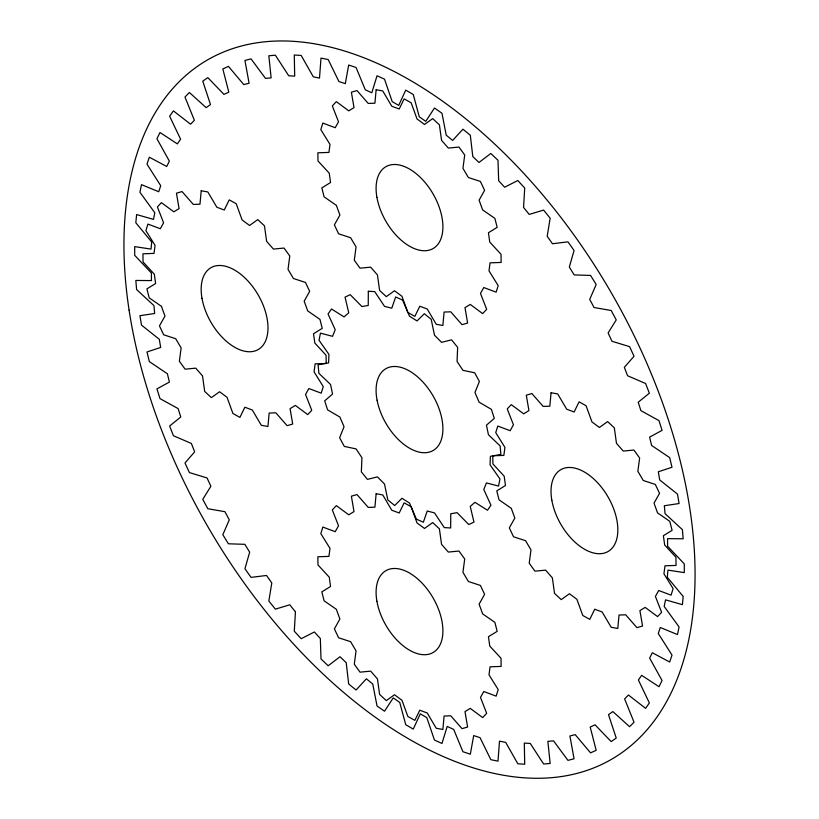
<?xml version="1.0" encoding="UTF-8"?>
<svg xmlns="http://www.w3.org/2000/svg" width="819" height="819" viewBox="0 0 819 819"><rect width="100%" height="100%" fill="white"/><g stroke="black" fill="none" stroke-linecap="round" stroke-linejoin="round"><path stroke-width="1.23" d="M368.325 291.267L368.243 305.426L361.947 306.572L350.215 294.676L345.034 297.133L348.761 312.827L344.041 316.912L331.511 308.988L328.05 314.015L335.217 329.709L332.555 336.322L320.454 333.149L319.031 340.254L328.941 354.402L328.593 362.899L318.11 364.793L318.878 373.28L330.559 384.51L332.555 394.062L324.703 400.829L327.59 409.869L339.895 417.066L344.041 426.74L339.609 437.725L344.318 446.427L356.05 448.894L361.947 457.739L361.343 471.867L367.434 479.381L377.436 476.883L384.5 484.029L387.807 499.907L394.666 505.507L401.965 498.28L409.5 503.04L416.38 519.123L423.341 522.246L427.231 511.005L434.5 512.899L444.287 527.61L450.675 527.968L450.757 513.8L457.053 512.653L468.785 524.549L473.966 522.092L470.239 506.398L474.959 502.323L487.489 510.237L490.95 505.21L483.783 489.527L486.445 482.913L498.546 486.077L499.969 478.972L490.059 464.823L490.407 456.326L500.89 454.432L500.122 445.945L488.441 434.725L486.445 425.174L494.297 418.396L491.41 409.367L479.105 402.16L474.959 392.485L479.391 381.5L474.682 372.799L462.95 370.331L457.053 361.486L457.657 347.358L451.566 339.844L441.564 342.342L434.5 335.196L431.193 319.318L424.334 313.718L417.035 320.946L409.5 316.185L402.62 300.102L395.659 296.98L391.769 308.22L384.5 306.326L374.713 291.615L368.325 291.267M295.444 611.834L294.287 631.193L301.177 638.718L314.373 631.992L320.342 638.503L320.997 658.947L328.173 665.775L339.998 656.746L346.202 662.663L348.679 683.957L356.06 690.028L366.38 678.797L372.768 684.049L377.027 705.978L384.531 711.22L393.243 697.89L399.733 702.426L405.733 724.733L413.267 729.094L420.28 713.83L426.801 717.608L434.469 740.048L441.973 743.468L447.194 726.443L453.685 729.401L462.94 751.74L470.321 754.186L473.699 735.575L480.077 737.694L490.827 759.684L498.003 761.138L499.498 741.144L505.702 742.393L517.823 763.789L524.713 764.229L524.314 743.079L530.272 743.457L543.632 764.025L550.163 763.441L547.87 741.359L553.521 740.847L567.966 760.37L574.068 758.773L569.911 735.994L575.194 734.623L590.571 752.866L596.171 750.276L590.192 727.067L595.044 724.825L611.189 741.604L616.236 738.052L608.497 714.659L612.868 711.578L629.596 726.709L634.029 722.225L624.621 698.904L628.46 695.024L645.587 708.343L649.365 702.978L638.39 679.985L641.646 675.337L658.998 686.701L662.069 680.507L649.641 658.097L652.303 652.753L669.676 662.018L672.01 655.077L658.271 633.496L660.288 627.487L677.497 634.571L679.074 626.955L664.178 606.439L665.53 599.846L682.391 604.668L683.179 596.457L667.29 577.221L667.966 570.116L684.295 572.614L684.295 563.912L667.577 546.171L667.577 538.636L683.179 538.789L682.391 529.668L665.038 513.615L664.352 505.732L679.074 503.542L677.497 494.113L659.694 479.934L658.333 471.775L672.01 467.26L669.676 457.626L651.617 445.475L649.6 437.141L662.069 430.354L658.998 420.628L640.878 410.626L638.226 402.211L649.365 393.212L645.587 383.497L627.61 375.767L624.344 367.352L634.029 356.265L629.596 346.652L611.957 341.267L608.118 332.964L616.236 319.891L611.189 310.503L594.072 307.524L589.711 299.406L596.171 284.5L590.571 275.44L574.18 274.908L569.328 267.066L574.068 250.481L567.966 241.84L552.477 243.755L547.194 236.281L550.163 218.212L543.632 210.084L529.207 214.424L523.556 207.402L524.713 188.032L517.823 180.508L504.627 187.234L498.658 180.733L498.003 160.278L490.827 153.45L479.002 162.479L472.798 156.572L470.321 135.268L462.94 129.197L452.62 140.428L446.232 135.176L441.973 113.257L434.469 108.016L425.757 121.335L419.267 116.8L413.267 94.492L405.733 90.131L398.72 105.395L392.199 101.628L384.531 79.177L377.027 75.757L371.806 92.782L365.315 89.824L356.06 67.486L348.679 65.039L345.301 83.651L338.923 81.531L328.173 59.541L320.997 58.088L319.502 78.081L313.298 76.832L301.177 55.436L294.287 54.996L294.686 76.147L288.728 75.778L275.368 55.201L268.837 55.784L271.13 77.877L265.479 78.378L251.034 58.866L244.932 60.452L249.089 83.231L243.806 84.613L228.429 66.359L222.829 68.95L228.808 92.158L223.956 94.4L207.811 77.621L202.764 81.173L210.503 104.566L206.132 107.647L189.404 92.516L184.971 97L194.379 120.321L190.54 124.201L173.413 110.882L169.635 116.247L180.61 139.24L177.354 143.888L160.002 132.524L156.931 138.718L169.359 161.128L166.697 166.482L149.324 157.207L146.99 164.148L160.729 185.729L158.712 191.738L141.503 184.654L139.926 192.27L154.822 212.786L153.47 219.379L136.609 214.568L135.821 222.768L151.71 242.004L151.034 249.109L134.705 246.611L134.705 255.323L151.423 273.055L151.423 280.589L135.821 280.446L136.609 289.557L153.962 305.61L154.648 313.493L139.926 315.694L141.503 325.112L159.306 339.291L160.667 347.451L146.99 351.965L149.324 361.599L167.383 373.751L169.4 382.084L156.931 388.871L160.002 398.607L178.122 408.599L180.774 417.014L169.635 426.013L173.413 435.728L191.39 443.468L194.656 451.873L184.971 462.97L189.404 472.573L207.043 477.958L210.882 486.271L202.764 499.334L207.811 508.722L224.928 511.701L229.289 519.819L222.829 534.725L228.429 543.796L244.82 544.318L249.672 552.16L244.932 568.744L251.034 577.385L266.523 575.47L271.806 582.944L268.837 601.013L275.368 609.141L289.793 604.801L295.444 611.834M201.208 190.766L199.979 204.197L193.315 204.433L182.053 191.564L176.454 193.202L179.074 208.599L173.833 211.834L161.415 202.631L157.391 206.941L163.595 222.799L160.289 228.716L147.932 224.078L145.884 230.63L155.067 245.393L154.013 253.409L142.936 253.798L143.059 261.957L154.32 274.181L155.63 283.517L146.908 288.882L149.191 297.85L161.435 306.337L164.977 316.073L159.459 325.901L163.677 334.797L175.706 338.718L181.132 347.901L179.371 361.23L185.104 369.185L195.731 368.151L202.518 375.89L204.678 391.41L211.374 397.635L219.574 391.758L227.037 397.287L232.913 413.482L239.916 417.383L244.871 407.227L252.303 410.012L261.312 425.286L267.936 426.484L269.164 413.052L275.829 412.807L287.1 425.675L292.69 424.037L290.08 408.64L295.321 405.405L307.739 414.609L311.752 410.299L305.548 394.451L308.855 388.534L321.212 393.161L323.27 386.609L314.076 371.846L315.131 363.831L326.208 363.441L326.095 355.282L314.824 343.059L313.513 333.732L322.236 328.358L319.963 319.39L307.719 310.903L304.177 301.167L309.684 291.339L305.477 282.442L293.448 278.521L288.022 269.338L289.783 256.009L284.039 248.055L273.413 249.089L266.636 241.349L264.465 225.839L257.77 219.605L249.58 225.481L242.107 219.953L236.23 203.767L229.228 199.856L224.273 210.012L216.851 207.227L207.831 191.953L201.208 190.766M376.136 89.762L374.907 103.194L368.243 103.44L356.982 90.571L351.382 92.209L354.003 107.606L348.761 110.841L336.333 101.638L332.319 105.938L338.523 121.796L335.217 127.713L322.86 123.085L320.813 129.637L329.996 144.4L328.941 152.416L317.864 152.805L317.977 160.954L329.248 173.188L330.559 182.514L321.836 187.889L324.109 196.857L336.363 205.344L339.895 215.08L334.387 224.908L338.605 233.804L350.624 237.725L356.05 246.908L354.289 260.237L360.032 268.182L370.659 267.158L377.436 274.897L379.606 290.407L386.302 296.642L394.492 290.765L401.965 296.294L407.842 312.479L414.844 316.39L419.799 306.234L427.231 309.019L436.24 324.293L442.864 325.481L444.093 312.049L450.757 311.814L462.018 324.682L467.618 323.044L464.997 307.647L470.239 304.412L482.667 313.616L486.681 309.306L480.477 293.448L483.783 287.53L496.14 292.168L498.187 285.616L489.004 270.854L490.059 262.838L501.136 262.449L501.023 254.289L489.752 242.066L488.441 232.729L497.164 227.365L494.891 218.397L482.637 209.91L479.105 200.174L484.613 190.346L480.395 181.449L468.376 177.528L462.95 168.345L464.711 155.016L458.968 147.062L448.341 148.085L441.564 140.356L439.393 124.836L432.698 118.601L424.508 124.478L417.035 118.96L411.158 102.764L404.156 98.864L399.201 109.009L391.769 106.235L382.76 90.96L376.136 89.762M376.136 493.744L374.907 507.176L368.243 507.411L356.982 494.543L351.382 496.181L354.003 511.578L348.761 514.813L336.333 505.62L332.319 509.92L338.523 525.778L335.217 531.695L322.86 527.057L320.813 533.609L329.996 548.372L328.941 556.388L317.864 556.777L317.977 564.936L329.248 577.16L330.559 586.496L321.836 591.861L324.109 600.829L336.363 609.316L339.895 619.051L334.387 628.879L338.605 637.776L350.624 641.697L356.05 650.89L354.289 664.209L360.032 672.164L370.659 671.14L377.436 678.869L379.606 694.389L386.302 700.624L394.492 694.747L401.965 700.276L407.842 716.461L414.844 720.362L419.799 710.216L427.231 712.991L436.24 728.265L442.864 729.463L444.093 716.031L450.757 715.786L462.018 728.654L467.618 727.026L464.997 711.629L470.239 708.384L482.667 717.587L486.681 713.288L480.477 697.43L483.783 691.512L496.14 696.14L498.187 689.598L489.004 674.825L490.059 666.809L501.136 666.42L501.023 658.271L489.752 646.048L488.441 636.711L497.164 631.336L494.891 622.379L482.637 613.881L479.105 604.146L484.613 594.318L480.395 585.431L468.376 581.5L462.95 572.317L464.711 558.998L458.968 551.044L448.341 552.067L441.564 544.338L439.393 528.818L432.698 522.583L424.508 528.46L417.035 522.932L411.158 506.746L404.156 502.835L399.201 512.991L391.769 510.217L382.76 494.932L376.136 493.744M551.064 392.741L549.836 406.183L543.171 406.419L531.9 393.55L526.31 395.188L528.92 410.585L523.679 413.82L511.261 404.617L507.248 408.927L513.452 424.785L510.145 430.702L497.788 426.064L495.73 432.616L504.924 447.379L503.869 455.395L492.792 455.784L492.905 463.943L504.176 476.167L505.487 485.503L496.764 490.868L499.037 499.836L511.281 508.323L514.823 518.058L509.316 527.886L513.523 536.783L525.552 540.704L530.978 549.887L529.217 563.216L534.961 571.171L545.587 570.137L552.364 577.876L554.535 593.396L561.23 599.621L569.42 593.744L576.893 599.273L582.77 615.468L589.772 619.369L594.727 609.213L602.149 611.998L611.169 627.272L617.792 628.47L619.021 615.038L625.685 614.793L636.947 627.661L642.546 626.023L639.926 610.626L645.167 607.391L657.585 616.594L661.609 612.284L655.405 596.437L658.711 590.509L671.068 595.147L673.116 588.595L663.933 573.832L664.987 565.816L676.064 565.427L675.941 557.268L664.68 545.044L663.37 535.718L672.092 530.343L669.809 521.375L657.565 512.889L654.023 503.153L659.541 493.325L655.323 484.428L643.294 480.507L637.868 471.324L639.629 457.995L633.896 450.041L623.269 451.074L616.482 443.335L614.322 427.825L607.626 421.59L599.426 427.467L591.963 421.939L586.087 405.743L579.084 401.842L574.129 411.998L566.697 409.213L557.688 393.939L551.064 392.741M129.095 310.125A403.849 233.169 60 0 0 596.508 766.789A403.849 233.169 60 0 0 502.897 151.924A403.849 233.169 60 0 0 129.095 310.125M377.078 400.204A47.246 27.273 60 0 0 432.688 450.767A47.246 27.273 60 0 0 418.724 377.866A47.246 27.273 60 0 0 377.078 400.204M376.914 601.279A47.246 27.273 60 0 0 432.156 653.03A47.246 27.273 60 0 0 419.43 580.507A47.246 27.273 60 0 0 376.914 601.279M201.986 298.29A47.246 27.273 60 0 0 257.238 350.051A47.246 27.273 60 0 0 244.502 277.518A47.246 27.273 60 0 0 201.986 298.29M376.914 197.297A47.246 27.273 60 0 0 432.156 249.048A47.246 27.273 60 0 0 419.43 176.525A47.246 27.273 60 0 0 376.914 197.297M551.842 500.276A47.246 27.273 60 0 0 607.084 552.037A47.246 27.273 60 0 0 594.359 479.504A47.246 27.273 60 0 0 551.842 500.276"/></g></svg>
